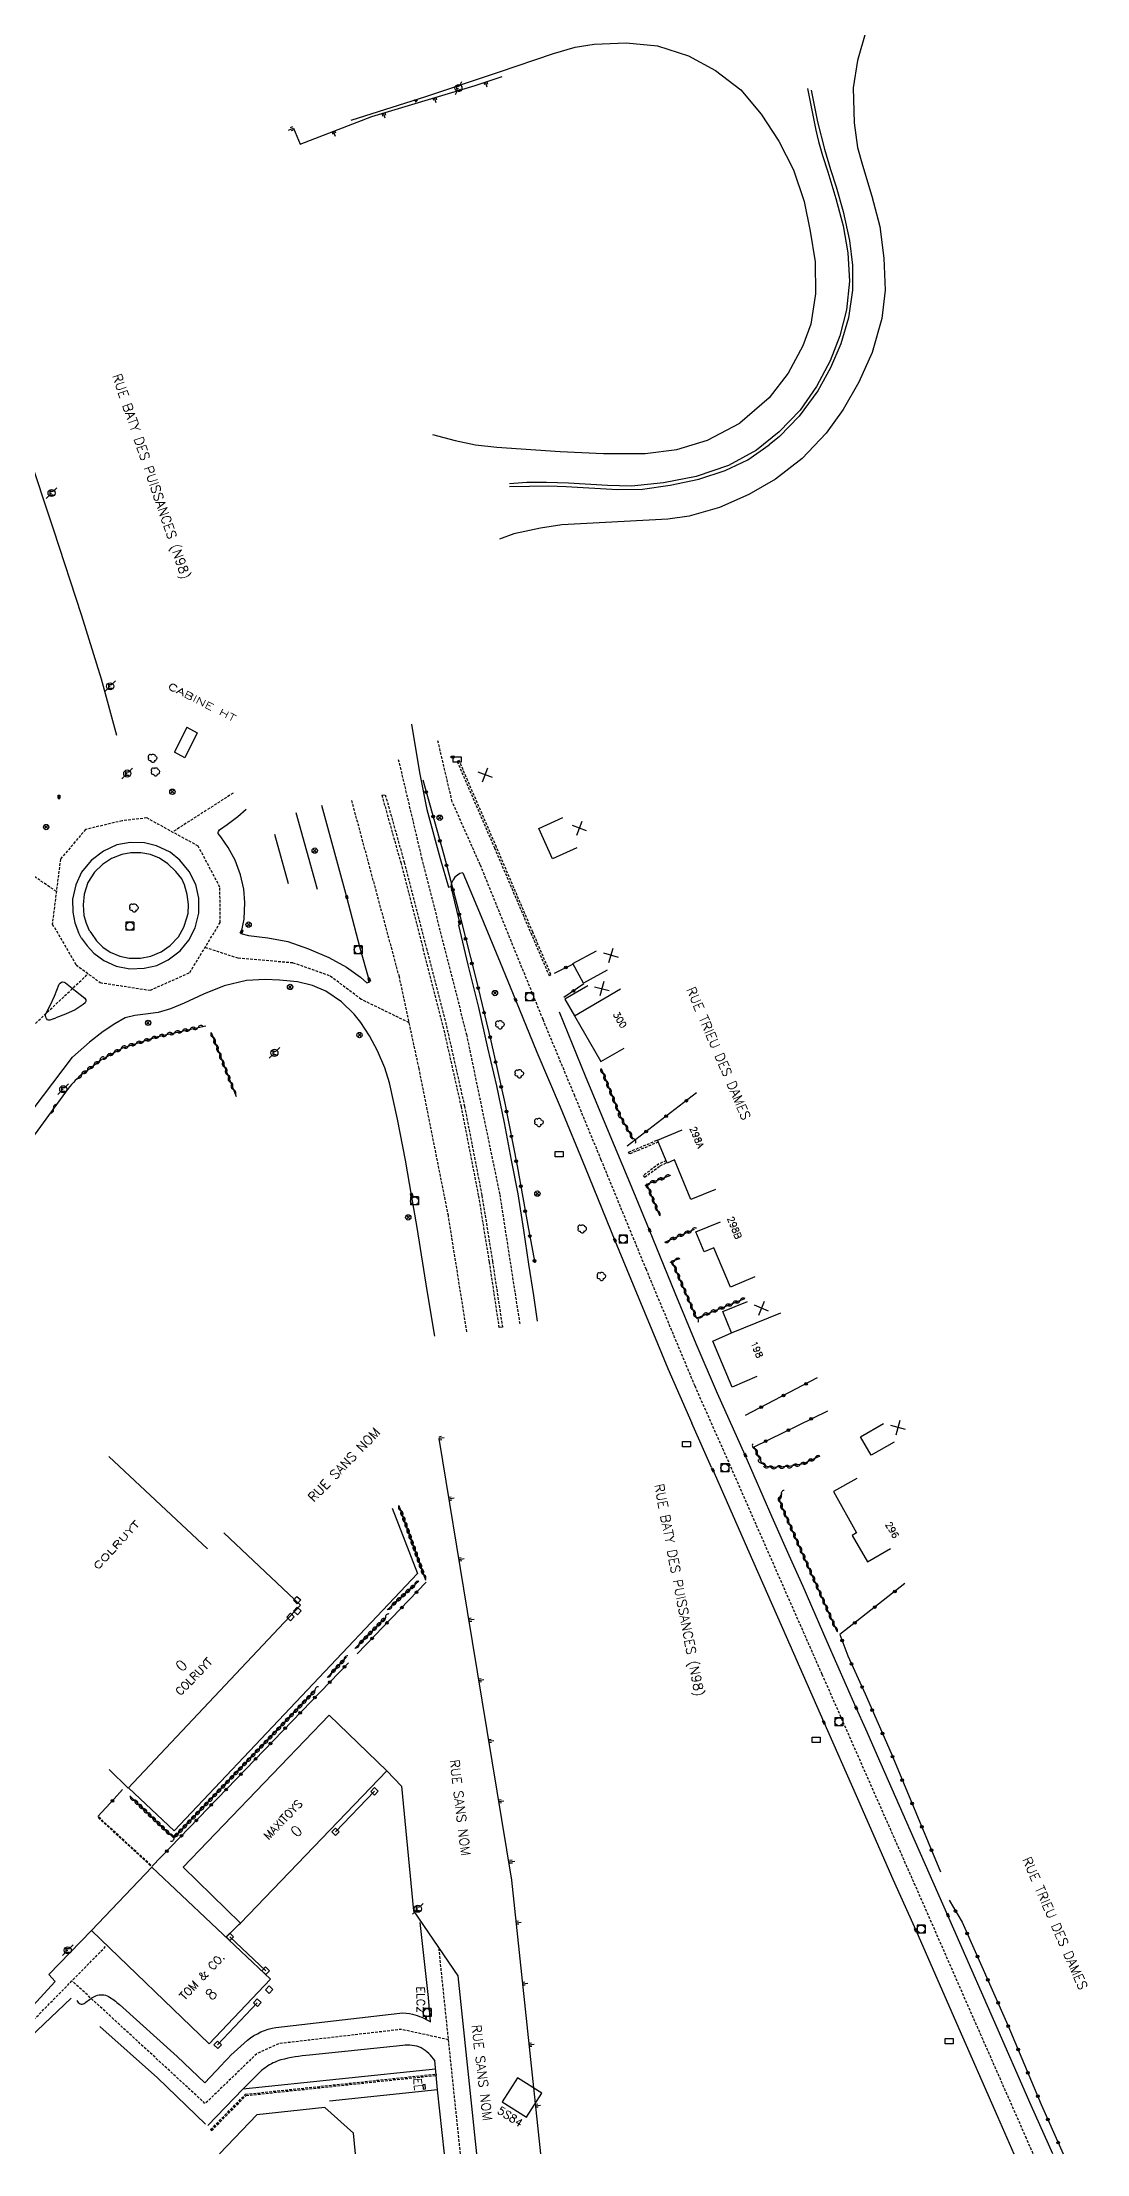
# Model space of a CAD drawing. Header units: millimetres. Extents: x 169000 to 170000, y 127000 to 127794.
# Drawn here: x 169456.3 to 169652.2, y 127000 to 127395.8 of the extents above; entities that cross this region are included whole.
import ezdxf
from ezdxf.enums import TextEntityAlignment as Align

# ---------------------------------------------------------------- set-up
doc = ezdxf.new("R2010")
doc.units = ezdxf.units.MM
doc.linetypes.add('DASHED', pattern=[0.75, 0.5, -0.25])
doc.layers.get('0').update_dxf_attribs({"linetype": 'CONTINUOUS'})
for name, color, linetype in [('W0001', 6, 'DASHED'), ('W0008', 7, 'CONTINUOUS'), ('W0100', 7, 'CONTINUOUS'), ('W0105', 7, 'CONTINUOUS'), ('W0112', 1, 'DASHED'), ('W0211', 2, 'CONTINUOUS'), ('W0300', 7, 'CONTINUOUS'), ('W0302', 3, 'CONTINUOUS'), ('W0310', 3, 'CONTINUOUS'), ('W0322', 7, 'CONTINUOUS'), ('W0400', 7, 'CONTINUOUS'), ('W0420', 7, 'CONTINUOUS'), ('W0469', 7, 'CONTINUOUS'), ('W0471', 7, 'CONTINUOUS'), ('W0473', 7, 'CONTINUOUS'), ('W0851', 7, 'CONTINUOUS'), ('W0984', 7, 'CONTINUOUS'), ('W0989', 7, 'CONTINUOUS'), ('W0991', 7, 'CONTINUOUS'), ('W1102', 7, 'CONTINUOUS'), ('W1471', 7, 'CONTINUOUS')]:
    doc.layers.add(name, color=color, linetype=linetype)
doc.styles.get("Standard").update_dxf_attribs({"font": 'romans.shx', "width": 0.85})

# ---------------------------------------------------------------- blocks, each defined once
blk = doc.blocks.new('t211o')
at = {"color": 0, "linetype": 'Continuous'}
for p, q in [((-0.29, 0.5), (-0.29, 0)), ((0, 1), (0, 0)), ((0.29, 0.5), (0.29, 0))]:
    blk.add_line(p, q, dxfattribs=at)
blk = doc.blocks.new('t310o')
at = {"color": 0, "linetype": 'Continuous'}
for centre, start, end in [((-0.5, 0.38), 216.8699, 323.1304), ((0.5, -0.37), 36.8699, 143.1303)]:
    blk.add_arc(centre, 0.625, start, end, dxfattribs=at)
blk = doc.blocks.new('t322o')
at = {"color": 0, "linetype": 'Continuous'}
for radius in [0.25, 0.15]:
    blk.add_circle((0, 0), radius, dxfattribs=at)
blk = doc.blocks.new('T471')
for p, q in [((-0.333334, 0.333334), (-0.333334, -0.333334)), ((-0.333334, 0.333334), (0.333334, 0.333334)), ((-0.333334, 0), (0, 0)), ((0.500001, 0.500001), (1.000002, 1.000002)), ((-0.500001, -0.500001), (-1.000002, -1.000002)), ((-0.333334, -0.333334), (0.333334, -0.333334))]:
    blk.add_line(p, q)
blk.add_ellipse((0, 0), major_axis=(0.471405, 0.471405), ratio=1, start_param=5.4977871438, end_param=11.780972451)
blk = doc.blocks.new('t112o')
at = {"color": 0, "linetype": 'Continuous'}
for p, q in [((-0.5, 0.5), (0.5, 0.5)), ((-0.5, -0.5), (-0.5, 0.5)), ((0.5, 0.5), (0.5, -0.5)), ((0.5, -0.5), (-0.5, -0.5))]:
    blk.add_line(p, q, dxfattribs=at)
blk = doc.blocks.new('T420')
for p, q in [((0.75, 0.75), (-0.75, 0.75)), ((-0.75, 0.75), (-0.75, -0.75)), ((0.75, 0.75), (0.75, -0.75)), ((0.75, -0.75), (-0.75, -0.75))]:
    blk.add_line(p, q)
blk.add_ellipse((0, 0), major_axis=(-0.53, 0.53), ratio=1, start_param=3.926991, end_param=10.210176)
blk = doc.blocks.new('T851')
for p, q in [((-0.25, -0.15), (0, 0.32)), ((0, 0.32), (0.25, -0.15)), ((-0.25, -0.15), (0.25, -0.15))]:
    blk.add_line(p, q)
for major_axis in [(-0.106, 0.106), (-0.0354, 0.0354), (-0.0236, 0.0236)]:
    blk.add_ellipse((0, 0), major_axis=major_axis, ratio=1, start_param=3.926991, end_param=10.210176)
blk = doc.blocks.new('T400')
for p, q in [((-0.15, 0.3), (0.15, 0.3)), ((-0.15, -0.25), (-0.15, 0.3)), ((-0.15, 0.15), (0.15, 0.15)), ((-0.15, 0), (0.15, 0)), ((0.15, 0.3), (0.15, -0.25)), ((-0.15, -0.15), (0.15, -0.15)), ((-0.15, -0.25), (-0.15, -0.3)), ((-0.15, -0.3), (0.15, -0.3)), ((0.15, -0.3), (0.15, -0.25))]:
    blk.add_line(p, q)
blk = doc.blocks.new('T1471')
at = {"color": 0, "linetype": 'Continuous', "flags": 128}
blk.add_lwpolyline([(-0.75, -0.5), (-0.75, 0.5), (0.75, 0.5), (0.75, -0.5), (-0.75, -0.5)], dxfattribs=at)
blk = doc.blocks.new('T300')
for p, q in [((-0.8, 0.51), (-0.86, 0.34)), ((-0.86, 0.34), (-0.86, 0.17)), ((-0.86, 0.17), (-0.74, 0.06)), ((-0.69, 0.63), (-0.8, 0.51)), ((-0.8, -0.06), (-0.74, 0.06)), ((-0.74, 0.06), (-0.69, 0.11)), ((-0.57, 0.69), (-0.69, 0.63)), ((-0.46, 0.69), (-0.57, 0.69)), ((-0.29, 0.63), (-0.46, 0.69)), ((-0.29, 0.63), (-0.17, 0.74)), ((-0.23, 0.57), (-0.29, 0.63)), ((-0.17, 0.74), (-0.06, 0.8)), ((-0.06, 0.8), (0.06, 0.8)), ((0.06, 0.8), (0.23, 0.74)), ((0.23, 0.74), (0.34, 0.63)), ((0.34, 0.63), (0.4, 0.51)), ((0.46, 0.46), (0.34, 0.46)), ((0.4, 0.51), (0.4, 0.46)), ((0.57, 0.4), (0.46, 0.46)), ((0.57, 0.4), (0.69, 0.29)), ((0.69, 0.29), (0.74, 0.17)), ((0.74, 0.06), (0.69, -0.17)), ((0.74, 0.17), (0.74, 0.06)), ((-0.8, -0.17), (-0.8, -0.06)), ((-0.8, -0.23), (-0.8, -0.17)), ((-0.74, -0.34), (-0.8, -0.23)), ((-0.69, -0.4), (-0.74, -0.34)), ((-0.51, -0.46), (-0.69, -0.4)), ((-0.4, -0.46), (-0.51, -0.46)), ((-0.4, -0.46), (-0.34, -0.46)), ((-0.34, -0.46), (-0.34, -0.4)), ((-0.34, -0.51), (-0.34, -0.46)), ((-0.29, -0.63), (-0.34, -0.51)), ((-0.17, -0.74), (-0.29, -0.63)), ((-0.06, -0.8), (-0.17, -0.74)), ((0.06, -0.8), (-0.06, -0.8)), ((0.17, -0.74), (0.06, -0.8)), ((0.23, -0.69), (0.17, -0.74)), ((0.29, -0.46), (0.23, -0.46)), ((0.29, -0.63), (0.23, -0.69)), ((0.46, -0.4), (0.29, -0.46)), ((0.34, -0.51), (0.29, -0.63)), ((0.34, -0.51), (0.34, -0.46)), ((0.57, -0.34), (0.46, -0.4)), ((0.63, -0.29), (0.57, -0.34)), ((0.69, -0.17), (0.63, -0.29))]:
    blk.add_line(p, q)
blk = doc.blocks.new('t991o')
at = {"color": 0, "linetype": 'Continuous'}
for p, q in [((-1, 1), (1, -1)), ((-1, -1), (1, 1))]:
    blk.add_line(p, q, dxfattribs=at)
blk = doc.blocks.new('T469')
at = {"color": 0, "linetype": 'Continuous', "flags": 128}
for points in [[(-0.35, 0.35), (0.35, -0.35)], [(-0.35, -0.35), (0.35, 0.35)]]:
    blk.add_lwpolyline(points, dxfattribs=at)
at = {"color": 0, "linetype": 'Continuous'}
blk.add_circle((0, 0), 0.5, dxfattribs=at)

msp = doc.modelspace()

# ---------------------------------------------------------------- linework, layer by layer
for points in [[(169514.21, 127381.12), (169528.21, 127385.57), (169541.82, 127390.12), (169552.17, 127393.63), (169556.22, 127394.81), (169559.76, 127395.41), (169565.8, 127395.63), (169571.64, 127395.07), (169577.48, 127393.23), (169582.55, 127390.44), (169587.28, 127386.82), (169591.09, 127382.27), (169594.4, 127377.21), (169597.18, 127371.84), (169599.13, 127365.91), (169600.31, 127360.35), (169601.2, 127354.6), (169601.27, 127348.61), (169600.38, 127342.93), (169598.91, 127338.88), (169596.14, 127333.7), (169592.61, 127329.12), (169587.09, 127324.37)], [(169610.74, 127397.74), (169609.18, 127392.35), (169608.33, 127387.19), (169608.51, 127380.64), (169609.17, 127376.04), (169610.11, 127372.74), (169611.86, 127366.93), (169613.33, 127361.2), (169614.13, 127355.26), (169614.38, 127349.3), (169613.71, 127343.95), (169611.92, 127337.63), (169609.42, 127332.07), (169606.5, 127326.9), (169603.29, 127322.5), (169598.8, 127317.71), (169593.77, 127313.87), (169588.8, 127311.02), (169583.26, 127308.57), (169577.57, 127306.92), (169573.6, 127306.39), (169553.68, 127305.3), (169549.72, 127304.71), (169544.7, 127303.59), (169542.03, 127302.59)], [(169599.79, 127387.06), (169601.34, 127379.27), (169601.87, 127377.15), (169602.59, 127374.52), (169603.57, 127371.46), (169605.13, 127366.48), (169606.45, 127361.37), (169607.36, 127356.27), (169607.64, 127351), (169607.1, 127345.59), (169605.87, 127340.7), (169604.06, 127336.07), (169601.45, 127331.22), (169598.38, 127326.81), (169594.48, 127322.72), (169590.19, 127319.32), (169584.98, 127316.42), (169578.88, 127314.39), (169572.75, 127313.17), (169566.76, 127312.56), (169562.3, 127312.7), (169554.96, 127313.11), (169550.82, 127313.24), (169547.15, 127313.21), (169543.88, 127313)], [(169600.47, 127386.75), (169601.66, 127380.83), (169602.96, 127375.7), (169604.13, 127371.89), (169605.17, 127368.67), (169606.48, 127364.01), (169607.67, 127358.58), (169608.2, 127353.95), (169608.22, 127349.28), (169607.47, 127344.08), (169606.03, 127339.22), (169604.11, 127334.74), (169601.71, 127330.41), (169598.25, 127325.67), (169594.53, 127321.89), (169592.6, 127320.28)], [(169446.8, 127360.03), (169444.68, 127358.05), (169443.16, 127355.36), (169442.86, 127352.23), (169443.5, 127349.23), (169448.29, 127334.72), (169453.39, 127319.44), (169458.36, 127304.37), (169463.56, 127288.52), (169467.3, 127276.41), (169470.21, 127265.88)], [(169529.44, 127322.23), (169533.68, 127321.08), (169537.49, 127320.29), (169541.53, 127319.84), (169553.42, 127319.03), (169561.51, 127318.69), (169569.37, 127318.67), (169575.3, 127319.43), (169581, 127321.18), (169587.08, 127324.37)], [(169543.9, 127312.47), (169547.62, 127312.54), (169551.12, 127312.59), (169554.55, 127312.49), (169564.17, 127311.94), (169568.85, 127312.02), (169574.01, 127312.73), (169579.41, 127313.85), (169584.37, 127315.48), (169588.57, 127317.51), (169592.61, 127320.29)]]:
    msp.add_lwpolyline(points)
at = {"layer": 'W0001'}
for p, q in [((169492.08, 127255.03), (169480.69, 127247.72)), ((169453.91, 127210.84), (169464.88, 127221.17))]:
    msp.add_line(p, q, dxfattribs=at)
for points in [[(169642.12, 127000), (169640.87, 127002.84), (169629.99, 127027.53), (169620.01, 127050.25), (169602.53, 127089.85), (169590.16, 127117.93), (169584.07, 127131.76), (169578.69, 127143.88), (169569.56, 127165.71), (169561.11, 127186.24), (169556.14, 127198.26), (169550.19, 127212.57), (169538.4, 127241.6), (169533.15, 127253.41), (169530.47, 127264.79)], [(169523.04, 127261.35), (169527.4, 127242.88), (169535.83, 127209.75), (169542.06, 127179.8), (169545.82, 127155.5)], [(169535.9, 127154.05), (169532.43, 127175.83), (169526.93, 127203.41), (169523.24, 127220.57), (169514.31, 127253.66)], [(169458.91, 127236.57), (169449.16, 127243.24), (169441.47, 127244.7), (169434.3, 127246.37), (169424.94, 127248.43), (169417.6, 127248.38), (169406.66, 127245.66), (169398.64, 127241.5), (169390.98, 127235.02), (169383.9, 127224.51), (169377.9, 127211.18), (169371.37, 127196.44), (169366.55, 127185.89), (169359.73, 127172.93), (169352.1, 127160.41), (169344.27, 127149), (169335.42, 127137.1), (169323.4, 127121), (169311.44, 127104.97), (169303.07, 127093.79)], [(169483.94, 127221.4), (169489.64, 127230.77), (169489.58, 127237.4), (169485.51, 127245.09), (169475.87, 127250.36), (169471.25, 127249.84), (169464.4, 127248.21), (169459.67, 127242.65), (169458.15, 127230.48), (169462.61, 127222.83), (169467.15, 127219.5), (169476.52, 127218.07), (169483.94, 127221.4)], [(169525.08, 127211.99), (169516.09, 127216.37), (169510.16, 127220.8), (169503.25, 127223.2), (169493.02, 127224.06), (169486.79, 127226.09)]]:
    msp.add_lwpolyline(points, dxfattribs=at)
at = {"layer": 'W0001', "flags": 128}
for points in [[(169429.92, 127000), (169447.52, 127017.86), (169461.84, 127032.42), (169468.38, 127039.07)], [(169534.7, 127000), (169532.46, 127021.36), (169531.43, 127031.18), (169530.69, 127038.34)], [(169532.46, 127021.36), (169523.59, 127023.31), (169500.55, 127020.62), (169496.51, 127018.77), (169486.82, 127009.4), (169468.91, 127025.91), (169461.84, 127032.42)]]:
    msp.add_lwpolyline(points, dxfattribs=at)
at = {"layer": 'W0008'}
for p, q in [((169463.55, 127227.92), (169463.06, 127228.87)), ((169465.17, 127229.13), (169464.92, 127229.61)), ((169581.79, 127128.63), (169578.09, 127136.95)), ((169530.04, 127015.83), (169493.87, 127012.09)), ((169510.16, 127009.94), (169530.41, 127012.05))]:
    msp.add_line(p, q, dxfattribs=at)
for points in [[(169525.49, 127267.97), (169527, 127258.87), (169528.39, 127251.94), (169530.92, 127242.74), (169532.44, 127237.4), (169532.91, 127237.54), (169533.95, 127233.06), (169534.52, 127230.79), (169534.65, 127230.43), (169534.3, 127230.3), (169536.1, 127222.82), (169538.08, 127214.86), (169539.79, 127207.28), (169541.45, 127200.16), (169542.92, 127193.21), (169544.22, 127186.2), (169545.44, 127179.91), (169546.49, 127173.11), (169547.46, 127166.74), (169548.38, 127160.88), (169549.07, 127156.07)], [(169493.51, 127228.7), (169493.66, 127229.04), (169494.12, 127231.37), (169494.25, 127234.52), (169494.07, 127236.99), (169493.43, 127239.7), (169492.44, 127242.44), (169491.13, 127244.85), (169489.75, 127246.85), (169489.28, 127247.46), (169489.25, 127247.67), (169489.3, 127247.82), (169489.53, 127248.13), (169490.94, 127249.15), (169492.93, 127250.61), (169494.49, 127252.02)], [(169493.51, 127228.7), (169494.96, 127228.35), (169498.57, 127227.91), (169502.32, 127227.22), (169506.22, 127225.84), (169510.03, 127224.22), (169513.31, 127222.43), (169515.96, 127220.53), (169517.14, 127219.48), (169517.67, 127219.68), (169517.57, 127220.05), (169515.91, 127225.95), (169513.38, 127235.53), (169508.68, 127252.67)], [(169463.56, 127227.92), (169464.68, 127226.4), (169465.91, 127225.01), (169467.82, 127223.65), (169470.15, 127222.61), (169472.66, 127222.11), (169475.39, 127222.2), (169477.74, 127222.71), (169479.9, 127223.78), (169482.1, 127225.44), (169483.76, 127227.46), (169484.94, 127229.8), (169485.66, 127232.54), (169485.63, 127235.31), (169485.07, 127237.88), (169483.84, 127240.35), (169482.08, 127242.45), (169480.26, 127243.93), (169477.68, 127245.15), (169475.41, 127245.7), (169472.73, 127245.77), (169470.23, 127245.3), (169467.76, 127244.15), (169465.45, 127242.42), (169463.63, 127240.21), (169462.54, 127237.84), (169461.96, 127235.15), (169461.99, 127232.72), (169462.38, 127230.69), (169463.07, 127228.87)], [(169465.18, 127229.14), (169465.49, 127228.69), (169466.44, 127227.33), (169467.65, 127226.16), (169469.02, 127225.23), (169470.83, 127224.45), (169472.57, 127224.11), (169474.7, 127224.11), (169476.63, 127224.45), (169478.55, 127225.28), (169480.25, 127226.45), (169481.8, 127228.08), (169482.84, 127229.87), (169483.39, 127231.66), (169483.61, 127232.43), (169483.7, 127234.17), (169483.47, 127236), (169482.94, 127237.8), (169482.43, 127238.95), (169481.33, 127240.36), (169479.83, 127241.77), (169478.27, 127242.8), (169476.56, 127243.49), (169474.73, 127243.8), (169472.89, 127243.8), (169471.16, 127243.5), (169469.24, 127242.77), (169467.58, 127241.67), (169466.05, 127240.18), (169464.84, 127238.26), (169464.1, 127236.11), (169463.92, 127234.1), (169464.05, 127232.09), (169464.49, 127230.65), (169464.92, 127229.61)], [(169535.17, 127240.08), (169534.61, 127239.97), (169534.13, 127239.65), (169533.67, 127239.29), (169533.33, 127238.75), (169533.04, 127238.12), (169532.87, 127237.5)], [(169535.17, 127240.08), (169538.29, 127232.65), (169542.12, 127223.28), (169545.04, 127216.27), (169549.03, 127206.47), (169553.42, 127196.21), (169558.08, 127184.86), (169563.67, 127171.2), (169568.17, 127160.32), (169571.66, 127151.85), (169573.58, 127147.15), (169578.09, 127136.95)], [(169529.88, 127153.25), (169528.47, 127161.83), (169526.56, 127173.58), (169525.54, 127179.68), (169524.42, 127186.21), (169522.9, 127193.93), (169521.4, 127200.71), (169520.53, 127203.56), (169519.15, 127206.71), (169517.65, 127209.55), (169516.03, 127212.01), (169514.76, 127213.61), (169512.4, 127215.91), (169509.46, 127217.88), (169506.93, 127218.98), (169504.13, 127219.63), (169500.78, 127219.99), (169498.08, 127220.07), (169494.59, 127219.9), (169490.39, 127218.91), (169486.5, 127217.37), (169482.85, 127215.64), (169480.33, 127214.6), (169477.99, 127213.92), (169475.62, 127213.57), (169473.62, 127213.35), (169471.84, 127212.91), (169469.88, 127211.8), (169467.66, 127210.37), (169465.15, 127208.37), (169461.96, 127205.51)], [(169645.77, 127000), (169641.74, 127009.04), (169634.64, 127025.15), (169628.37, 127039.52), (169626.13, 127044.68), (169619.1, 127060.52), (169613.61, 127073.04), (169610.71, 127079.6), (169608.92, 127083.57), (169603.48, 127095.93), (169598.97, 127106.34), (169596.36, 127112.15), (169593.19, 127119.34), (169588.12, 127130.92), (169582.93, 127142.51), (169578.89, 127151.83), (169574.94, 127161.28), (169570.17, 127173.09), (169566.44, 127182.03), (169562.17, 127192.38), (169558.17, 127201.99), (169553.26, 127213.96)], [(169449.29, 127188.84), (169461.96, 127205.51)], [(169581.79, 127128.63), (169582.04, 127128.16), (169588.77, 127112.79), (169595.79, 127096.92), (169602.86, 127080.87), (169608.93, 127067.16), (169615.81, 127051.47), (169620.09, 127041.92), (169627.71, 127024.5), (169635.43, 127007), (169638.5, 127000)]]:
    msp.add_lwpolyline(points, dxfattribs=at)
at = {"layer": 'W0008', "flags": 128}
for points in [[(169521.87, 127121), (169526.61, 127108.77), (169480.99, 127060.54), (169472.44, 127068.57)], [(169520.88, 127071.79), (169523.66, 127068.89), (169525.9, 127045.51), (169534.2, 127033.33), (169537.68, 127000)], [(169427.69, 127000), (169446.09, 127018.68), (169458.67, 127032.29), (169457.52, 127033.6), (169465.51, 127041.85)], [(169490.78, 127040.61), (169493.1, 127042.99), (169493.46, 127043.24)], [(169461.66, 127029.15), (169448.94, 127017.04), (169432.15, 127000)], [(169467.09, 127023.87), (169477.86, 127014.24), (169486.9, 127005.52)]]:
    msp.add_lwpolyline(points, dxfattribs=at)
for points in [[(169462.72, 127028.7), (169463.01, 127028.33, 0.4361), (169464.45, 127028.42, -0.0392), (169466.3, 127029.62, -0.2309), (169468.71, 127029.45, -0.0642), (169470.73, 127027.95), (169481.58, 127018.25), (169486.73, 127013.28), (169489.91, 127016.61, -0.041), (169494.76, 127021.29, -0.1321), (169500.08, 127023.66), (169523.32, 127026.35, -0.0875), (169525.7, 127026.19, -0.0641), (169529.06, 127024.74), (169528.71, 127029.29), (169527.17, 127043.35)], [(169531.71, 127000), (169530.42, 127012.01), (169529.88, 127017.46, 0.1098), (169527.33, 127019.86, 0.1347), (169523.86, 127020.28), (169506.36, 127018.46, 0.0509), (169501.02, 127017.59, 0.0737), (169498.26, 127016.26, 0.0472), (169496.61, 127014.85), (169493.87, 127012.09), (169487.32, 127005.32)]]:
    msp.add_lwpolyline(points, format="xyb", dxfattribs=at)
at = {"layer": 'W0100'}
for p, q in [((169483.38, 127267.39), (169481.06, 127262.68)), ((169483.38, 127267.39), (169485.34, 127266.33)), ((169468.74, 127130.68), (169487.23, 127113.35))]:
    msp.add_line(p, q, dxfattribs=at)
for points in [[(169485.34, 127266.33), (169483.02, 127261.62), (169481.06, 127262.68)], [(169556.51, 127244.77), (169551.95, 127242.7), (169549.37, 127248.4), (169553.92, 127250.47)], [(169562.19, 127221.81), (169557.79, 127219.43), (169555.8, 127223.11), (169560.2, 127225.49)], [(169558.58, 127218.91), (169554.26, 127216.38), (169556.08, 127213.29), (169561.04, 127204.73), (169565.37, 127207.24)], [(169582.54, 127180.76), (169577.92, 127178.86), (169574.86, 127186.3), (169573.47, 127185.69), (169571.68, 127189.99), (169576.3, 127191.9)], [(169589.92, 127164.38), (169585.32, 127162.43), (169582.2, 127169.81), (169580.38, 127169.05), (169578.86, 127172.8), (169583.49, 127174.69)], [(169590.28, 127145.65), (169585.68, 127143.68), (169582.02, 127152.28), (169585.52, 127153.85), (169583.89, 127157.85), (169588.52, 127159.74)], [(169616.07, 127133.4), (169611.74, 127130.91), (169609.73, 127134.39), (169614.06, 127136.89)], [(169609.04, 127126.57), (169604.68, 127124.12), (169609, 127116.4), (169608.19, 127115.9), (169611.04, 127110.93), (169615.38, 127113.42)], [(169465.51, 127041.85), (169476.84, 127053.74), (169499.04, 127032.72), (169487.54, 127020.61), (169465.51, 127041.85)]]:
    msp.add_lwpolyline(points, dxfattribs=at)
at = {"layer": 'W0100', "flags": 128}
for points in [[(169490.3, 127116.36), (169504.71, 127102.8), (169472.35, 127068.55), (169468.8, 127072)], [(169515.02, 127000), (169514.62, 127003.87), (169509.27, 127008.68), (169496.48, 127007.32), (169489.5, 127000)]]:
    msp.add_lwpolyline(points, dxfattribs=at)
for points in [[(169493.46, 127043.24), (169520.88, 127071.79), (169510.06, 127082.18), (169482.7, 127053.72)], [(169528.35, 127025.32), (169528.34, 127025.78), (169528.15, 127025.78), (169528.16, 127025.32)], [(169527.71, 127012.1), (169528.11, 127012.14), (169528.06, 127012.98), (169527.66, 127012.94)]]:
    msp.add_lwpolyline(points, close=True, dxfattribs=at)
at = {"layer": 'W0105'}
msp.add_line((169458.4, 127212.73), (169458.79, 127212.89), dxfattribs=at)
msp.add_lwpolyline([(169458.4, 127212.74), (169457.71, 127212.45), (169457.45, 127212.47), (169457.23, 127212.53), (169457.04, 127212.78), (169456.93, 127213.01), (169456.89, 127213.35), (169456.96, 127213.65), (169457.74, 127215.22), (169458.54, 127216.95), (169459.43, 127219.21), (169459.62, 127219.42), (169459.86, 127219.59), (169460.05, 127219.64), (169460.36, 127219.58), (169460.6, 127219.45), (169462.5, 127217.96), (169464.25, 127216.62), (169464.41, 127216.27), (169464.43, 127215.97), (169464.29, 127215.71), (169463.96, 127215.41), (169462.45, 127214.4), (169460.61, 127213.57), (169458.79, 127212.89)], dxfattribs=at)
at = {"layer": 'W0112'}
for p, q in [((169519.94, 127254.65), (169520.59, 127254.73)), ((169547.89, 127228.81), (169551.31, 127220.86)), ((169571.79, 127189.62), (169566.39, 127187.37)), ((169566.39, 127187.37), (169566.24, 127187.74)), ((169571.93, 127185.54), (169568.99, 127183.35)), ((169573.28, 127186.14), (169571.93, 127185.54)), ((169572.14, 127185.19), (169573.43, 127185.77)), ((169476.53, 127054.03), (169466.68, 127063.08)), ((169476.61, 127054.12), (169466.76, 127063.17)), ((169476.53, 127054.03), (169476.61, 127054.12)), ((169494.37, 127011.15), (169530.13, 127014.95)), ((169494.48, 127010.91), (169530.16, 127014.7)), ((169530.13, 127014.95), (169530.16, 127014.7)), ((169487.84, 127004.52), (169494.37, 127011.15)), ((169488.02, 127004.34), (169494.48, 127010.91)), ((169488.02, 127004.34), (169487.84, 127004.52))]:
    msp.add_line(p, q, dxfattribs=at)
for points in [[(169541.43, 127244.94), (169534.44, 127261.13), (169534.07, 127260.97)], [(169534.07, 127260.97), (169541.06, 127244.78), (169547.89, 127228.81)], [(169519.94, 127254.65), (169523.49, 127241.99), (169527.67, 127225.84), (169531.41, 127211.34), (169534.8, 127196.3), (169538.07, 127179.51), (169540.07, 127167.14), (169541.92, 127154.85)], [(169520.59, 127254.73), (169524.14, 127242.07), (169528.32, 127225.91), (169532.05, 127211.41), (169535.45, 127196.37), (169538.72, 127179.59), (169540.71, 127167.21), (169542.57, 127154.92), (169541.92, 127154.85)], [(169551.31, 127220.86), (169551.67, 127221.02), (169548.26, 127228.96), (169541.43, 127244.94)], [(169566.24, 127187.74), (169571.63, 127189.99), (169571.79, 127189.62)], [(169568.99, 127183.35), (169569.23, 127183.03), (169572.14, 127185.19)]]:
    msp.add_lwpolyline(points, dxfattribs=at)
at = {"layer": 'W0211'}
msp.add_lwpolyline([(169503.39, 127379.68), (169504.62, 127376.64), (169518.07, 127381.81), (169537.48, 127387.67), (169542.51, 127389.34)], dxfattribs=at)
at = {"layer": 'W0211', "flags": 128}
msp.add_lwpolyline([(169530.65, 127134.09), (169535.98, 127101.68), (169544.26, 127051.31), (169549.69, 127000)], dxfattribs=at)
at = {"layer": 'W0302'}
for p, q in [((169503.82, 127251.37), (169507.82, 127237.01)), ((169499.85, 127247.34), (169502.39, 127238.06))]:
    msp.add_line(p, q, dxfattribs=at)
at = {"layer": 'W0310'}
for p, q in [((169487.94, 127210.17), (169492.6, 127198.18)), ((169573.02, 127170.85), (169578.6, 127173.28)), ((169523.16, 127121.52), (169528.15, 127107.49)), ((169526.89, 127107.34), (169520.98, 127101.97)), ((169520.67, 127100.52), (169514.91, 127094.73)), ((169513.33, 127093.08), (169509.69, 127089.26))]:
    msp.add_line(p, q, dxfattribs=at)
for points in [[(169463.93, 127202.5), (169467.16, 127204.99), (169471.39, 127207.3), (169477.93, 127209.38), (169483.8, 127210.73), (169486.93, 127211.39)], [(169561.06, 127203.43), (169564.75, 127194.23), (169567.11, 127190.15)], [(169572.07, 127175.8), (169569.65, 127181.7), (169574.17, 127183.44)], [(169575.86, 127167.72), (169574.37, 127167.32), (169578.95, 127156.63), (169588.05, 127160.29)], [(169602.11, 127130.77), (169598.97, 127129.33), (169596.36, 127128.79), (169592.98, 127128.63), (169591.89, 127128.85), (169591.15, 127129.55), (169589.8, 127132.44)], [(169605.34, 127097.86), (169599.48, 127111.08), (169594.95, 127121.31), (169594.47, 127122.83), (169595.05, 127123.78)]]:
    msp.add_lwpolyline(points, dxfattribs=at)
msp.add_lwpolyline([(169463.93, 127202.48, 0.000335), (169463.9, 127202.46, 0.06282), (169461.15, 127199.68), (169448.55, 127182.39)], format="xyb", dxfattribs=at)
at = {"layer": 'W0310', "flags": 128}
msp.add_lwpolyline([(169507.46, 127086.86), (169480.9, 127059.2), (169472.66, 127067.08)], dxfattribs=at)
at = {"layer": 'W0322'}
for p, q in [((169552.31, 127221.3), (169555.78, 127222.96)), ((169557.85, 127219.27), (169554.08, 127216.72)), ((169578.95, 127198.82), (169565.94, 127188.86)), ((169601.61, 127145.42), (169588.11, 127138.38)), ((169589.8, 127132.51), (169603.59, 127139.25)), ((169528.27, 127107.11), (169515.35, 127093.73)), ((169513.67, 127092.02), (169476.84, 127053.86)), ((169518.57, 127067.94), (169511.27, 127060.35)), ((169498.17, 127034.3), (169491.44, 127040.65)), ((169489.15, 127020.42), (169496.59, 127028.32))]:
    msp.add_line(p, q, dxfattribs=at)
for points in [[(169527.64, 127257.51), (169531.57, 127243.44), (169534.62, 127231.84), (169537.58, 127220.26), (169540.41, 127208.58), (169543.02, 127196.88), (169545.33, 127185.17), (169547.46, 127173.29), (169548.65, 127166.97)], [(169618.02, 127106.87), (169605.88, 127097.32), (169607.37, 127093.3), (169610.59, 127086.21), (169615.47, 127075.08), (169624.74, 127052.83)], [(169626.33, 127047.54), (169628.81, 127043.41), (169637.38, 127024.09), (169643.62, 127009.26), (169647.71, 127000)]]:
    msp.add_lwpolyline(points, dxfattribs=at)
at = {"layer": 'W0322', "flags": 128}
msp.add_lwpolyline([(169466.71, 127063.21), (169469.73, 127066.52), (169471.34, 127068.28)], dxfattribs=at)
at = {"layer": 'W0473', "flags": 128}
msp.add_lwpolyline([(169545.4, 127014.24), (169542.52, 127009.74), (169547.11, 127006.84), (169549.99, 127011.34)], close=True, dxfattribs=at)
at = {"layer": 'W1102'}
for p, q in [((169556.08, 127213.29), (169564.71, 127218.33)), ((169585.52, 127153.85), (169594.78, 127157.64))]:
    msp.add_line(p, q, dxfattribs=at)

# ---------------------------------------------------------------- block references
at = {"layer": 'W0112'}
for p, rotation in [((169502.83, 127100.59), 46.7282), ((169504.06, 127103.77), 46.7282), ((169504.09, 127101.72), 46.7282), ((169518.57, 127067.94), 46.19969999999999), ((169511.27, 127060.35), 46.19969999999999), ((169491.44, 127040.65), 46.19969999999999), ((169498.17, 127034.3), 46.19969999999999), ((169498.83, 127030.75), 46.19969999999999), ((169496.59, 127028.32), 46.19969999999999), ((169489.15, 127020.42), 46.19969999999999)]:
    msp.add_blockref('t112o', p, dxfattribs=dict(at, rotation=rotation))
at = {"layer": 'W0211'}
for p, rotation in [((169539.41, 127388.31), 198.370516001038), ((169520.28, 127382.48), 196.813684929747), ((169529.85, 127385.37), 196.813684929747), ((169503.39, 127379.68), 112.127986547409), ((169510.89, 127379.05), 201.024520112595), ((169530.66, 127134.04), 279.3388419851021), ((169532.53, 127122.69), 279.3388419851021), ((169534.39, 127111.34), 279.3388419851021), ((169536.26, 127099.99), 279.3388419851021), ((169538.12, 127088.65), 279.3388419851021), ((169539.99, 127077.31), 276.0342747774369), ((169541.85, 127065.98), 276.0342747774369), ((169543.91, 127054.68), 276.0342747774369), ((169545.12, 127043.24), 276.0342747774369), ((169546.33, 127031.81), 276.0342747774369), ((169547.53, 127020.37), 276.0342747774369), ((169548.74, 127008.94), 276.0342747774369)]:
    msp.add_blockref('t211o', p, dxfattribs=dict(at, rotation=rotation))
at = {"layer": 'W0300'}
for p in [(169477.01, 127261.54), (169477.53, 127258.99), (169473.51, 127233.49), (169542.14, 127211.61), (169545.77, 127202.41), (169549.44, 127193.29), (169557.56, 127173.33), (169561.17, 127164.42)]:
    msp.add_blockref('T300', p, dxfattribs=at)
at = {"layer": 'W0310'}
for p, rotation in [((169472.44, 127207.63), 17.64495842755953), ((169473.87, 127208.08), 17.64495842755953), ((169475.3, 127208.54), 17.64495842755953), ((169476.73, 127208.99), 17.64495842755953), ((169478.16, 127209.43), 12.99953627497833), ((169479.62, 127209.77), 12.99953627497833), ((169481.08, 127210.1), 12.99953627497833), ((169482.55, 127210.44), 12.99953627497833), ((169484.01, 127210.77), 11.92371161240087), ((169485.48, 127211.09), 11.92371161240087), ((169488.3, 127209.24), 291.2652319065083), ((169488.85, 127207.84), 291.2652319065083), ((169465.91, 127204.02), 37.6706047789956), ((169467.09, 127204.94), 37.6706047789956), ((169468.4, 127205.67), 28.55652363075278), ((169469.72, 127206.39), 28.55652363075278), ((169471.04, 127207.1), 28.55652363075278), ((169489.39, 127206.44), 291.2652319065083), ((169489.93, 127205.04), 291.2652319065083), ((169490.48, 127203.65), 291.2652319065083), ((169463.66, 127202.25), 40.16702109461168), ((169464.72, 127203.11), 37.6706047789956), ((169491.02, 127202.25), 291.2652319065083), ((169491.57, 127200.85), 291.2652319065083), ((169492.11, 127199.45), 291.2652319065083), ((169561.43, 127202.5), 291.8970302708004), ((169561.99, 127201.11), 291.8970302708004), ((169562.55, 127199.71), 291.8970302708004), ((169458.37, 127195.86), 53.89602917541747), ((169563.11, 127198.32), 291.8970302708004), ((169563.67, 127196.93), 291.8970302708004), ((169564.23, 127195.54), 291.8970302708004), ((169564.8, 127194.15), 299.9621378668515), ((169565.55, 127192.85), 299.9621378668515), ((169566.3, 127191.55), 299.9621378668515), ((169567.05, 127190.25), 299.9621378668515), ((169570.23, 127181.92), 21.06639749429608), ((169569.98, 127180.88), 112.3385283688842), ((169570.55, 127179.5), 112.3385283688842), ((169571.63, 127182.46), 21.06639749429608), ((169573.03, 127183), 21.06639749429608), ((169571.12, 127178.11), 112.3385283688842), ((169571.69, 127176.72), 112.3385283688842), ((169575.32, 127171.85), 23.47332126730758), ((169576.69, 127172.45), 23.47332126730758), ((169578.07, 127173.05), 23.47332126730758), ((169573.94, 127171.25), 23.47332126730758), ((169574.9, 127167.46), 195.1346300866594), ((169574.75, 127166.44), 293.1746628700047), ((169575.34, 127165.06), 293.1746628700047), ((169575.93, 127163.68), 293.1746628700047), ((169576.52, 127162.3), 293.1746628700047), ((169577.11, 127160.92), 293.1746628700047), ((169577.7, 127159.54), 293.1746628700047), ((169587.14, 127159.92), 21.88494137165078), ((169578.29, 127158.16), 293.1746628700047), ((169578.88, 127156.78), 293.1746628700047), ((169580.18, 127157.13), 21.88494137165078), ((169581.58, 127157.69), 21.88494137165078), ((169582.97, 127158.24), 21.88494137165078), ((169584.36, 127158.8), 21.88494137165078), ((169585.75, 127159.36), 21.88494137165078), ((169589.93, 127132.14), 115.182847480381), ((169590.57, 127130.79), 115.182847480381), ((169591.25, 127129.46), 136.4048999699344), ((169592.5, 127128.73), 168.569092507364), ((169593.99, 127128.68), 182.6949145056397), ((169595.48, 127128.75), 182.6949145056397), ((169596.97, 127128.92), 191.5585802611397), ((169598.44, 127129.22), 191.5585802611397), ((169599.84, 127129.73), 204.7440582647734), ((169601.2, 127130.36), 204.7440582647734), ((169523.5, 127120.54), 289.6002875898458), ((169594.87, 127123.47), 58.41618179824999), ((169594.7, 127122.12), 107.5632762184917), ((169595.21, 127120.71), 113.8739050025328), ((169523.89, 127119.46), 289.6002875898458), ((169524.28, 127118.37), 289.6002875898458), ((169524.67, 127117.28), 289.6002875898458), ((169525.05, 127116.19), 289.6002875898458), ((169595.82, 127119.34), 113.8739050025328), ((169596.43, 127117.97), 113.8739050025328), ((169597.04, 127116.6), 113.8739050025328), ((169525.44, 127115.1), 289.6002875898458), ((169525.83, 127114.01), 289.6002875898458), ((169526.22, 127112.93), 289.6002875898458), ((169597.64, 127115.23), 113.8739050025328), ((169598.25, 127113.86), 113.8739050025328), ((169598.86, 127112.49), 113.8739050025328), ((169526.6, 127111.84), 289.6002875898458), ((169526.99, 127110.75), 289.6002875898458), ((169527.38, 127109.66), 289.6002875898458), ((169527.77, 127108.57), 289.6002875898458), ((169599.46, 127111.11), 113.8739050025328), ((169600.07, 127109.74), 113.9100971061712), ((169600.68, 127108.37), 113.9100971061712), ((169523.55, 127104.3), 222.22614686079), ((169524.4, 127105.08), 222.22614686079), ((169525.26, 127105.86), 222.22614686079), ((169526.11, 127106.63), 222.22614686079), ((169601.29, 127107), 113.9100971061712), ((169601.9, 127105.63), 113.9100971061712), ((169602.51, 127104.26), 113.9100971061712), ((169520.61, 127100.46), 225.1472411682391), ((169521.84, 127102.75), 222.22614686079), ((169522.69, 127103.53), 222.22614686079), ((169603.11, 127102.89), 113.9100971061712), ((169603.72, 127101.51), 113.9100971061712), ((169604.33, 127100.14), 113.9100971061712), ((169516.54, 127096.36), 225.1472411682391), ((169517.35, 127097.18), 225.1472411682391), ((169518.17, 127098), 225.1472411682391), ((169518.98, 127098.82), 225.1472411682391), ((169519.79, 127099.64), 225.1472411682391), ((169604.94, 127098.77), 113.9100971061712), ((169512.88, 127092.6), 226.3402953087178), ((169515.72, 127095.55), 225.1472411682391), ((169510.49, 127090.1), 226.3402953087178), ((169511.29, 127090.93), 226.3402953087178), ((169512.09, 127091.77), 226.3402953087178), ((169505.8, 127085.13), 226.1617487054368), ((169506.6, 127085.97), 226.1617487054368), ((169507.4, 127086.8), 226.1617487054368), ((169501.8, 127080.97), 226.1617487054368), ((169502.6, 127081.8), 226.1617487054368), ((169503.4, 127082.63), 226.1617487054368), ((169504.2, 127083.47), 226.1617487054368), ((169505, 127084.3), 226.1617487054368), ((169497.8, 127076.8), 226.1617487054368), ((169498.6, 127077.64), 226.1617487054368), ((169499.4, 127078.47), 226.1617487054368), ((169500.2, 127079.3), 226.1617487054368), ((169501, 127080.13), 226.1617487054368), ((169493.8, 127072.64), 226.1617487054368), ((169494.6, 127073.47), 226.1617487054368), ((169495.4, 127074.3), 226.1617487054368), ((169496.2, 127075.14), 226.1617487054368), ((169497, 127075.97), 226.1617487054368), ((169490.6, 127069.3), 226.1617487054368), ((169491.4, 127070.14), 226.1617487054368), ((169492.2, 127070.97), 226.1617487054368), ((169493, 127071.8), 226.1617487054368), ((169473.49, 127066.28), 136.2961245689576), ((169474.33, 127065.48), 136.2961245689576), ((169475.16, 127064.69), 136.2961245689576), ((169486.6, 127065.14), 226.1617487054368), ((169487.4, 127065.97), 226.1617487054368), ((169488.2, 127066.8), 226.1617487054368), ((169489, 127067.64), 226.1617487054368), ((169489.8, 127068.47), 226.1617487054368), ((169476, 127063.89), 136.2961245689576), ((169476.83, 127063.09), 136.2961245689576), ((169477.67, 127062.29), 136.2961245689576), ((169478.5, 127061.49), 136.2961245689576), ((169479.34, 127060.7), 136.2961245689576), ((169482.6, 127060.97), 226.1617487054368), ((169483.4, 127061.81), 226.1617487054368), ((169484.2, 127062.64), 226.1617487054368), ((169485, 127063.47), 226.1617487054368), ((169485.8, 127064.31), 226.1617487054368), ((169480.17, 127059.9), 136.2961245689576), ((169481, 127059.31), 226.1617487054368), ((169481.8, 127060.14), 226.1617487054368)]:
    msp.add_blockref('t310o', p, dxfattribs=dict(at, rotation=rotation))
at = {"layer": 'W0322'}
for p, rotation in [((169528.28, 127255.23), 285.5747682099552), ((169529.56, 127250.65), 285.5747682099552), ((169530.83, 127246.07), 285.5747682099552), ((169532.08, 127241.49), 284.7228940696933), ((169533.29, 127236.9), 284.7228940696933), ((169534.49, 127232.3), 284.7228940696933), ((169535.67, 127227.7), 284.3419983832621), ((169536.85, 127223.1), 284.3419983832621), ((169554.45, 127222.33), 25.50555781341242), ((169538, 127218.49), 283.6224218553124), ((169555.88, 127217.94), 214.025652514214), ((169539.12, 127213.88), 283.6224218553124), ((169540.24, 127209.26), 283.6224218553124), ((169541.29, 127204.63), 282.6123547586723), ((169542.33, 127199.99), 282.6123547586723), ((169577.07, 127197.37), 217.4426826719302), ((169543.33, 127195.35), 281.1196790953471), ((169573.29, 127194.49), 217.4426826719302), ((169544.24, 127190.69), 281.1196790953471), ((169569.52, 127191.6), 217.4426826719302), ((169545.16, 127186.03), 281.1196790953471), ((169546.01, 127181.35), 280.1757195830289), ((169546.85, 127176.68), 280.1757195830289), ((169547.7, 127172.01), 280.6517789988774), ((169548.58, 127167.34), 280.6517789988774), ((169595.3, 127142.13), 207.546136897064), ((169599.51, 127144.32), 207.546136897064), ((169591.08, 127139.93), 207.546136897064), ((169600.47, 127137.73), 26.05746355841964), ((169591.94, 127133.55), 26.05746355841964), ((169596.2, 127135.64), 26.05746355841964), ((169526.47, 127105.23), 225.9860145300616), ((169616.15, 127105.4), 218.2013731296122), ((169523.69, 127102.36), 225.9860145300616), ((169612.42, 127102.47), 218.2013731296122), ((169520.91, 127099.48), 225.9860145300616), ((169608.68, 127099.53), 218.2013731296122), ((169518.13, 127096.6), 225.9860145300616), ((169606.29, 127096.21), 290.2790282270666), ((169512.95, 127091.27), 226.0151533153555), ((169608.05, 127091.8), 294.3946039662171), ((169507.39, 127085.52), 226.0151533153555), ((169510.17, 127088.39), 226.0151533153555), ((169610.01, 127087.48), 294.3946039662171), ((169504.62, 127082.64), 226.0151533153555), ((169611.93, 127083.13), 293.6727343586205), ((169501.84, 127079.76), 226.0151533153555), ((169613.84, 127078.78), 293.6727343586205), ((169496.28, 127074), 226.0151533153555), ((169499.06, 127076.88), 226.0151533153555), ((169615.74, 127074.43), 292.6261040714867), ((169493.5, 127071.12), 226.0151533153555), ((169617.56, 127070.04), 292.6261040714867), ((169469.41, 127066.16), 47.59960394907505), ((169487.95, 127065.37), 226.0151533153555), ((169490.73, 127068.25), 226.0151533153555), ((169619.39, 127065.66), 292.6261040714867), ((169485.17, 127062.49), 226.0151533153555), ((169621.22, 127061.27), 292.6261040714867), ((169482.39, 127059.61), 226.0151533153555), ((169479.61, 127056.73), 226.0151533153555), ((169623.05, 127056.89), 292.6261040714867), ((169627.55, 127045.5), 301.0107943860206), ((169629.74, 127041.3), 293.9329067551813), ((169631.67, 127036.96), 293.9329067551813), ((169633.6, 127032.61), 293.9329067551813), ((169635.53, 127028.27), 293.9329067551813), ((169637.45, 127023.93), 292.7912564194929), ((169639.29, 127019.55), 292.7912564194929), ((169641.13, 127015.17), 292.7912564194929), ((169642.97, 127010.79), 292.7912564194929), ((169644.86, 127006.44), 293.883332012939), ((169646.79, 127002.09), 293.883332012939)]:
    msp.add_blockref('t322o', p, dxfattribs=dict(at, rotation=rotation))
at = {"layer": 'W0400'}
for p, rotation in [((169533.23, 127261.77), 90), ((169459.4, 127254.34), 359.1236267089844), ((169513.38, 127235.53), 194.8275299072265), ((169493.66, 127229.04), 155.4382553100586), ((169534.52, 127230.79), 14.18865966796871), ((169517.57, 127220.05), 195.563606262207), ((169545.04, 127216.27), 22.6378784179687), ((169525.54, 127179.68), 189.5436325073242), ((169570.17, 127173.09), 201.9945983886718), ((169563.67, 127171.2), 22.252685546875), ((169588.12, 127130.92), 203.6453857421874), ((169582.04, 127128.16), 28.08807373046869), ((169608.92, 127083.57), 204.332420349121), ((169602.86, 127080.87), 23.78018188476564), ((169620.09, 127041.92), 24.12850952148431), ((169626.13, 127044.68), 203.3908004760742)]:
    msp.add_blockref('T400', p, dxfattribs=dict(at, rotation=rotation))
at = {"layer": 'W0420'}
for p in [(169472.68, 127230.08), (169515.52, 127225.67), (169547.65, 127216.82), (169526.09, 127178.59), (169565.19, 127171.43), (169584.29, 127128.56), (169605.69, 127080.98), (169621.1, 127042.11), (169528.43, 127026.45)]:
    msp.add_blockref('T420', p, dxfattribs=at)
at = {"layer": 'W0469'}
for p in [(169480.66, 127255.27), (169456.99, 127248.66), (169530.82, 127250.41), (169507.37, 127244.25), (169494.96, 127230.38), (169502.75, 127218.7), (169541.17, 127217.54), (169476.12, 127211.97), (169515.77, 127209.68), (169549.12, 127179.96), (169524.9, 127175.5)]:
    msp.add_blockref('T469', p, dxfattribs=at)
at = {"layer": 'W0471', "rotation": 18.102503463367}
msp.add_blockref('T471', (169534.32, 127387.16), dxfattribs=at)
at = {"layer": 'W0471'}
for p in [(169458.02, 127311.27), (169468.99, 127275.04), (169472.21, 127258.69), (169499.81, 127206.34), (169460.2, 127199.51), (169526.71, 127045.92), (169461.04, 127038.13)]:
    msp.add_blockref('T471', p, dxfattribs=at)
at = {"layer": 'W0851', "rotation": 284.9654454626788}
msp.add_blockref('T851', (169526.32, 127384.82), dxfattribs=at)
at = {"layer": 'W0991'}
for p, rotation in [((169539.36, 127258.46), 114.3952732742466), ((169557.03, 127248.44), 114.3952732742466), ((169562.96, 127224.6), 118.382645631877), ((169561.21, 127218.37), 300.3248380136149), ((169591.18, 127158.5), 112.2548289485435), ((169616.8, 127136.14), 119.9352679507076)]:
    msp.add_blockref('t991o', p, dxfattribs=dict(at, rotation=rotation))
at = {"layer": 'W1471'}
for p in [(169534.1, 127261.35), (169553.18, 127187.37), (169577.12, 127133.01), (169601.41, 127077.57), (169626.34, 127021.11)]:
    msp.add_blockref('T1471', p, dxfattribs=at)

# ---------------------------------------------------------------- texts
at = {"layer": 'W0984', "width": 1.6}
for s, rotation, p in [('CABINE HT', 333.1989, (169486.23, 127272.06)), ('COLRUYT', 47.1672, (169470.2, 127114.08))]:
    msp.add_text(s, height=1.25, rotation=rotation, dxfattribs=at).set_placement(p, align=Align.MIDDLE)
at = {"layer": 'W0984'}
for s, rotation, p in [('COLRUYT', 45.4564, (169484.7, 127089.43)), ('MAXITOYS', 46.0591, (169501.41, 127062.61)), ('TOM & CO.', 46.494, (169486.23, 127033.22)), ('ELC2', 270.1577, (169527.24, 127028.87)), ('EL', 273.7747, (169526.73, 127013.06)), ('5S84', 327.1469, (169544.03, 127006.96))]:
    msp.add_text(s, height=1.5, rotation=rotation, dxfattribs=at).set_placement(p, align=Align.MIDDLE)
at = {"layer": 'W0989'}
for s, rotation, p in [('RUE BATY DES PUISSANCES (N98)', 288.8403, (169476.63, 127314.36)), ('RUE TRIEU DES DAMES', 293.1592, (169583.12, 127206.26)), ('RUE SANS NOM', 45.969, (169512.85, 127129.15)), ('RUE BATY DES PUISSANCES (N98)', 280.8936, (169575.64, 127105.64)), ('RUE SANS NOM', 276.8128, (169534.65, 127064.87)), ('RUE TRIEU DES DAMES', 293.6055, (169646.22, 127043.2)), ('RUE SANS NOM', 276.8128, (169538.74, 127015.19))]:
    msp.add_text(s, height=1.75, rotation=rotation, dxfattribs=at).set_placement(p, align=Align.MIDDLE)
at = {"layer": 'W0991'}
for s, height, rotation, p in [('300', 1.25, 300.1422, (169564.61, 127212.52)), ('298A', 1.25, 292.4883, (169579.04, 127190.52)), ('298B', 1.25, 292.1605, (169586.1, 127173.57)), ('198', 1.25, 293.0919, (169590.29, 127150.73)), ('296', 1.25, 299.856, (169615.68, 127116.9)), ('0', 2, 46.6221, (169482.35, 127091.51)), ('0', 2, 46.1341, (169503.92, 127060.47)), ('8', 2, 46.494, (169487.94, 127029.93))]:
    msp.add_text(s, height=height, rotation=rotation, dxfattribs=at).set_placement(p, align=Align.MIDDLE)

doc.saveas('drawing.dxf')
